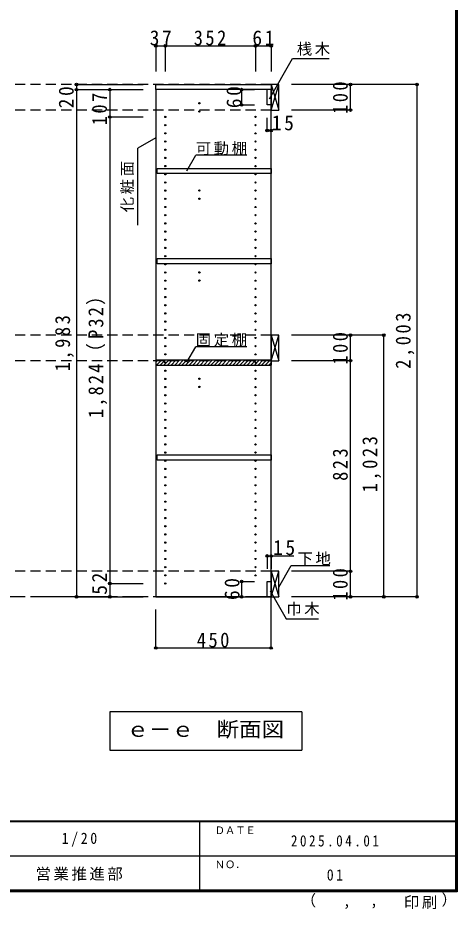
# Model space of a CAD drawing. Units: millimetres at full size, sheet at 1:20. Extents: x -8005 to 8005, y -2932 to 2722.
# Drawn here: x -1921 to -205, y -2932 to 552 of the extents above; entities that cross this region are included whole.
import ezdxf
from ezdxf.enums import TextEntityAlignment as Align

# ---------------------------------------------------------------- set-up
doc = ezdxf.new("R2010")
doc.units = ezdxf.units.MM
doc.header["$LTSCALE"] = 20
doc.header["$PDMODE"] = 32
doc.header["$PDSIZE"] = 10
doc.linetypes.add('CHAIN1', pattern=[8, 5, -1, 1, -1])
doc.linetypes.add('DASHED2', pattern=[3, 2, -1])
for name, color, linetype in [('0-2_本体', 2, 'Continuous'), ('0-3_固定棚', 3, 'Continuous'), ('0-4_可動棚', 3, 'Continuous'), ('0-5', 4, 'Continuous'), ('0-7_桟木・巾木', 2, 'Continuous'), ('0-8_引き出し', 2, 'Continuous'), ('0-A_文字', 7, 'Continuous'), ('0-B_寸法', 7, 'Continuous'), ('0-C_ハッチ', 4, 'Continuous'), ('F-1_枠', 6, 'Continuous'), ('F-A_文字', 7, 'Continuous')]:
    doc.layers.add(name, color=color, linetype=linetype)
doc.styles.add('ＭＳ ゴシック', font='')
doc.styles.get('ＭＳ ゴシック').set_extended_font_data('MS Gothic')

msp = doc.modelspace()

# ---------------------------------------------------------------- linework, layer by layer
at = {"layer": '0-2_本体'}
for p, q in [((-1381.67, 271.73), (-1381.67, 291.73)), ((-1381.67, 291.73), (-931.67, 291.73)), ((-931.67, 291.73), (-931.67, 271.73)), ((-931.67, 271.73), (-1381.67, 271.73))]:
    msp.add_line(p, q, dxfattribs=at)
at = {"layer": '0-3_固定棚', "color": 2}
for p, q in [((-1381.67, -785.27), (-1381.67, -805.27)), ((-1381.67, -785.27), (-931.67, -785.27)), ((-931.67, -785.27), (-931.67, -805.27)), ((-1381.67, -805.27), (-931.67, -805.27))]:
    msp.add_line(p, q, dxfattribs=at)
at = {"layer": '0-4_可動棚', "color": 2}
for points in [[(-1376.67, -36.77), (-931.67, -36.77), (-931.67, -56.77), (-1376.67, -56.77)], [(-1376.67, -388.77), (-931.67, -388.77), (-931.67, -408.77), (-1376.67, -408.77)], [(-1376.67, -1156.77), (-931.67, -1156.77), (-931.67, -1176.77), (-1376.67, -1176.77)]]:
    msp.add_lwpolyline(points, close=True, dxfattribs=at)
at = {"layer": '0-5', "color": 3}
for p, q in [((-931.67, 271.73), (-1381.67, 271.73)), ((-1381.67, 271.73), (-1381.67, -1711.27)), ((-931.67, -1711.27), (-931.67, 271.73)), ((-1381.67, -1711.27), (-931.67, -1711.27))]:
    msp.add_line(p, q, dxfattribs=at)
at = {"layer": '0-5'}
for centre in [(-1211.67, 218.23), (-1211.67, 186.23), (-1344.67, 164.73), (-992.67, 164.73), (-1344.67, 132.73), (-992.67, 132.73), (-1344.67, 100.73), (-1344.67, 68.73), (-992.67, 100.73), (-992.67, 68.73), (-1344.67, 36.73), (-992.67, 36.73), (-1344.67, 4.73), (-992.67, 4.73), (-1344.67, -27.27), (-992.67, -27.27), (-1344.67, -59.27), (-992.67, -59.27), (-1344.67, -91.27), (-992.67, -91.27), (-1344.67, -123.27), (-1211.67, -122.77), (-992.67, -123.27), (-1344.67, -155.27), (-1211.67, -154.77), (-992.67, -155.27), (-1344.67, -187.27), (-992.67, -187.27), (-1344.67, -219.27), (-992.67, -219.27), (-1344.67, -251.27), (-992.67, -251.27), (-1344.67, -283.27), (-1344.67, -315.27), (-992.67, -283.27), (-992.67, -315.27), (-1344.67, -347.27), (-992.67, -347.27), (-1344.67, -379.27), (-992.67, -379.27), (-1344.67, -411.27), (-992.67, -411.27), (-1344.67, -443.27), (-1211.67, -442.77), (-992.67, -443.27), (-1344.67, -475.27), (-1211.67, -474.77), (-992.67, -475.27), (-1344.67, -507.27), (-992.67, -507.27), (-1344.67, -539.27), (-992.67, -539.27), (-1344.67, -571.27), (-992.67, -571.27), (-1344.67, -603.27), (-992.67, -603.27), (-1344.67, -635.27), (-992.67, -635.27), (-1344.67, -667.27), (-1344.67, -699.27), (-992.67, -667.27), (-992.67, -699.27), (-1344.67, -731.27), (-992.67, -731.27), (-1344.67, -763.27), (-992.67, -763.27), (-1344.67, -795.27), (-992.67, -795.27), (-1344.67, -827.27), (-992.67, -827.27), (-1344.67, -859.27), (-1211.67, -858.77), (-992.67, -859.27), (-1344.67, -891.27), (-1211.67, -890.77), (-992.67, -891.27), (-1344.67, -923.27), (-992.67, -923.27), (-1344.67, -955.27), (-992.67, -955.27), (-1344.67, -987.27), (-992.67, -987.27), (-1344.67, -1019.27), (-992.67, -1019.27), (-1344.67, -1051.27), (-992.67, -1051.27), (-1344.67, -1083.27), (-1344.67, -1115.27), (-992.67, -1083.27), (-992.67, -1115.27), (-1344.67, -1147.27), (-992.67, -1147.27), (-1344.67, -1179.27), (-992.67, -1179.27), (-1344.67, -1211.27), (-992.67, -1211.27), (-1344.67, -1243.27), (-992.67, -1243.27), (-1344.67, -1275.27), (-992.67, -1275.27), (-1344.67, -1307.27), (-992.67, -1307.27), (-1344.67, -1339.27), (-992.67, -1339.27), (-1344.67, -1371.27), (-992.67, -1371.27), (-1344.67, -1403.27), (-992.67, -1403.27), (-1344.67, -1435.27), (-992.67, -1435.27), (-1344.67, -1467.27), (-1344.67, -1499.27), (-992.67, -1467.27), (-992.67, -1499.27), (-1344.67, -1531.27), (-992.67, -1531.27), (-1344.67, -1563.27), (-992.67, -1563.27), (-1344.67, -1595.27), (-992.67, -1595.27), (-1344.67, -1627.27), (-992.67, -1627.27), (-1344.67, -1659.27)]:
    msp.add_circle(centre, 2.5, dxfattribs=at)
at = {"layer": '0-7_桟木・巾木'}
for p, q in [((-946.67, 211.73), (-946.67, 271.73)), ((-931.67, 271.73), (-946.67, 271.73)), ((-931.67, 271.73), (-931.67, 230.73)), ((-943.16, 211.73), (-946.67, 211.73)), ((-931.67, 211.73), (-943.16, 211.73)), ((-946.67, -1711.27), (-946.67, -1651.27)), ((-931.67, -1711.27), (-946.67, -1711.27))]:
    msp.add_line(p, q, dxfattribs=at)
msp.add_lwpolyline([(-946.67, -1651.27), (-931.67, -1651.27), (-931.67, -1711.27)], dxfattribs=at)
at = {"layer": '0-8_引き出し', "color": 7}
for p, q in [((-931.67, 291.73), (-901.67, 191.73)), ((-931.67, 191.73), (-901.67, 291.73)), ((-931.67, -688.27), (-901.67, -788.27)), ((-931.67, -788.27), (-901.67, -688.27)), ((-931.67, -1611.27), (-901.67, -1711.27)), ((-931.67, -1711.27), (-901.67, -1611.27))]:
    msp.add_line(p, q, dxfattribs=at)
at = {"layer": '0-8_引き出し', "color": 3}
for points in [[(-901.67, 191.73), (-901.67, 291.73), (-931.67, 291.73), (-931.67, 191.73)], [(-901.67, -788.27), (-901.67, -688.27), (-931.67, -688.27), (-931.67, -788.27)], [(-901.67, -1711.27), (-901.67, -1611.27), (-931.67, -1611.27), (-931.67, -1711.27)]]:
    msp.add_lwpolyline(points, close=True, dxfattribs=at)
at = {"layer": '0-A_文字'}
for p, q in [((-1381.67, 82.66), (-1451.67, 42.25)), ((-1451.67, -257.75), (-1451.67, 42.25)), ((-1260.8, -45.83), (-1225.78, 14.82)), ((-1025.78, 14.82), (-1225.78, 14.82)), ((-1260.8, -794.33), (-1225.78, -733.68)), ((-1025.78, -733.68), (-1225.78, -733.68)), ((-901.67, -1672.95), (-852.9, -1588.48)), ((-852.9, -1588.48), (-702.37, -1588.48)), ((-1561.67, -2161.27), (-1561.67, -2311.27)), ((-811.67, -2161.27), (-1561.67, -2161.27)), ((-811.67, -2161.27), (-811.67, -2311.27)), ((-1561.67, -2311.27), (-811.67, -2311.27))]:
    msp.add_line(p, q, dxfattribs=at)
at = {"layer": '0-A_文字', "linetype": 'CHAIN1'}
for p, q in [((-931.67, -1711.27), (-3751.67, -1711.27)), ((-931.67, -1811.27), (-931.67, -1711.27))]:
    msp.add_line(p, q, dxfattribs=at)
at = {"layer": '0-A_文字'}
for points in [[(-938.34, 236.27), (-847.46, 393.67), (-705.23, 393.67)], [(-935.48, -1687.54), (-872.23, -1797.08), (-746.2, -1797.08)]]:
    msp.add_lwpolyline(points, dxfattribs=at)
at = {"layer": '0-B_寸法', "color": 4}
for p, q in [((-1381.67, 442.73), (-1381.67, 342.73)), ((-1381.67, 442.73), (-931.67, 442.73)), ((-1344.67, 442.73), (-1344.67, 342.73)), ((-992.67, 442.73), (-992.67, 342.73)), ((-931.67, 442.73), (-931.67, 342.73)), ((-1691.67, 291.73), (-1691.67, 271.73)), ((-1691.67, 291.73), (-1431.67, 291.73)), ((-621.67, 291.73), (-851.67, 291.73)), ((-361.67, 291.73), (-851.67, 291.73)), ((-621.67, 191.73), (-621.67, 291.73)), ((-361.67, -1711.27), (-361.67, 291.73)), ((-1691.67, 271.73), (-1431.67, 271.73)), ((-1691.67, 271.73), (-1691.67, -1711.27)), ((-1561.67, 271.73), (-1561.67, 164.73)), ((-1561.67, 271.73), (-1431.67, 271.73)), ((-1046.67, 271.73), (-996.67, 271.73)), ((-1046.67, 271.73), (-1046.67, 211.73)), ((-1046.67, 211.73), (-996.67, 211.73)), ((-621.67, 191.73), (-851.67, 191.73)), ((-1561.67, 164.73), (-1561.67, -1659.27)), ((-1561.67, 164.73), (-1431.67, 164.73)), ((-946.67, 111.73), (-946.67, 161.73)), ((-931.67, 111.73), (-931.67, 161.73)), ((-946.67, 111.73), (-931.67, 111.73)), ((-621.67, -688.27), (-851.67, -688.27)), ((-491.67, -688.27), (-621.67, -688.27)), ((-621.67, -788.27), (-621.67, -688.27)), ((-491.67, -1711.27), (-491.67, -688.27)), ((-621.67, -788.27), (-851.67, -788.27)), ((-621.67, -1611.27), (-621.67, -788.27)), ((-946.67, -1551.27), (-946.67, -1601.27)), ((-946.67, -1551.27), (-843.21, -1551.27)), ((-931.67, -1551.27), (-931.67, -1601.27)), ((-621.67, -1611.27), (-851.67, -1611.27)), ((-621.67, -1711.27), (-621.67, -1611.27)), ((-1561.67, -1659.27), (-1561.67, -1711.27)), ((-1561.67, -1659.27), (-1431.67, -1659.27)), ((-1046.67, -1651.27), (-996.67, -1651.27)), ((-1046.67, -1651.27), (-1046.67, -1711.27)), ((-1691.67, -1711.27), (-1431.67, -1711.27)), ((-1561.67, -1711.27), (-1431.67, -1711.27)), ((-1046.67, -1711.27), (-996.67, -1711.27)), ((-621.67, -1711.27), (-851.67, -1711.27)), ((-361.67, -1711.27), (-851.67, -1711.27)), ((-491.67, -1711.27), (-621.67, -1711.27)), ((-1381.67, -1911.27), (-1381.67, -1761.27)), ((-931.67, -1911.27), (-931.67, -1761.27)), ((-1381.67, -1911.27), (-931.67, -1911.27))]:
    msp.add_line(p, q, dxfattribs=at)
at = {"layer": '0-B_寸法', "color": 4, "linetype": 'DASHED2'}
for p, q in [((-931.67, 291.73), (-3751.67, 291.73)), ((-931.67, 191.73), (-3751.67, 191.73)), ((-931.67, -688.27), (-3751.67, -688.27)), ((-931.67, -788.27), (-3751.67, -788.27)), ((-931.67, -1611.27), (-3751.67, -1611.27)), ((-931.67, -1711.27), (-3751.67, -1711.27))]:
    msp.add_line(p, q, dxfattribs=at)
at = {"layer": '0-B_寸法'}
for p in [(-1381.67, 442.73), (-1344.67, 442.73), (-992.67, 442.73), (-931.67, 442.73), (-1691.67, 291.73), (-621.67, 291.73), (-361.67, 291.73), (-1691.67, 271.73), (-1561.67, 271.73), (-1046.67, 271.73), (-1046.67, 211.73), (-621.67, 191.73), (-1561.67, 164.73), (-946.67, 111.73), (-931.67, 111.73), (-621.67, -688.27), (-491.67, -688.27), (-621.67, -788.27), (-946.67, -1551.27), (-931.67, -1551.27), (-621.67, -1611.27), (-1561.67, -1659.27), (-1046.67, -1651.27), (-1691.67, -1711.27), (-1561.67, -1711.27), (-1046.67, -1711.27), (-621.67, -1711.27), (-491.67, -1711.27), (-361.67, -1711.27), (-1381.67, -1911.27), (-931.67, -1911.27)]:
    msp.add_point(p, dxfattribs=at)
at = {"layer": '0-C_ハッチ'}
for p, q in [((-1381.67, -794.22), (-1372.72, -785.27)), ((-1378.58, -805.27), (-1358.58, -785.27)), ((-1364.43, -805.27), (-1344.43, -785.27)), ((-1350.29, -805.27), (-1330.29, -785.27)), ((-1336.15, -805.27), (-1316.15, -785.27)), ((-1322.01, -805.27), (-1302.01, -785.27)), ((-1307.87, -805.27), (-1287.87, -785.27)), ((-1293.72, -805.27), (-1273.72, -785.27)), ((-1279.58, -805.27), (-1259.58, -785.27)), ((-1265.44, -805.27), (-1245.44, -785.27)), ((-1251.3, -805.27), (-1231.3, -785.27)), ((-1237.16, -805.27), (-1217.16, -785.27)), ((-1223.01, -805.27), (-1203.01, -785.27)), ((-1208.87, -805.27), (-1188.87, -785.27)), ((-1194.73, -805.27), (-1174.73, -785.27)), ((-1180.59, -805.27), (-1160.59, -785.27)), ((-1166.44, -805.27), (-1146.44, -785.27)), ((-1152.3, -805.27), (-1132.3, -785.27)), ((-1138.16, -805.27), (-1118.16, -785.27)), ((-1124.02, -805.27), (-1104.02, -785.27)), ((-1109.88, -805.27), (-1089.88, -785.27)), ((-1095.73, -805.27), (-1075.73, -785.27)), ((-1081.59, -805.27), (-1061.59, -785.27)), ((-1067.45, -805.27), (-1047.45, -785.27)), ((-1053.31, -805.27), (-1033.31, -785.27)), ((-1039.17, -805.27), (-1019.17, -785.27)), ((-1025.02, -805.27), (-1005.02, -785.27)), ((-1010.88, -805.27), (-990.88, -785.27)), ((-996.74, -805.27), (-976.74, -785.27)), ((-982.6, -805.27), (-962.6, -785.27)), ((-968.46, -805.27), (-948.46, -785.27)), ((-954.31, -805.27), (-934.31, -785.27)), ((-940.17, -805.27), (-931.67, -796.76))]:
    msp.add_line(p, q, dxfattribs=at)
at = {"layer": 'F-1_枠'}
for p, q in [((-211.67, 2722.29), (-211.67, -2864.37)), ((-208.33, 2722.29), (-208.33, -2864.37)), ((-205, 2722.29), (-205, -2864.37)), ((-205, -2587.71), (-8005, -2587.71)), ((-205, -2591.04), (-8005, -2591.04)), ((-1211.67, -2591.04), (-1211.67, -2857.71)), ((-4105, -2724.37), (-211.67, -2724.38)), ((-205, -2857.71), (-8005, -2857.71)), ((-205, -2861.04), (-8005, -2861.04)), ((-205, -2864.37), (-8005, -2864.37))]:
    msp.add_line(p, q, dxfattribs=at)

# ---------------------------------------------------------------- texts
at = {"layer": '0-A_文字', "style": 'ＭＳ ゴシック', "width": 1.1}
msp.add_text('ｅ－ｅ\u3000断面図', height=58.65, dxfattribs=at).set_placement((-1496.67, -2276.27), align=Align.BOTTOM_LEFT)
at = {"layer": '0-A_文字', "char_height": 43.99, "attachment_point": 7, "style": 'ＭＳ ゴシック'}
for s, insert in [('\\T1.17;桟木', (-831.26, 403.88)), ('\\T1.17;可動棚', (-1225.78, 14.82)), ('\\T1.17;固定棚', (-1225.78, -733.68)), ('\\T1.17;下地', (-828.4, -1588.48)), ('\\T1.17;巾木', (-872.23, -1785.14))]:
    msp.add_mtext(s, dxfattribs=dict(at, insert=insert))
at = {"layer": '0-A_文字', "insert": (-1466.67, -207.75), "char_height": 43.99, "attachment_point": 7, "rotation": 90, "style": 'ＭＳ ゴシック'}
msp.add_mtext('\\T1.17;化粧面', dxfattribs=at)
at = {"layer": '0-B_寸法', "char_height": 58.65, "attachment_point": 7, "style": 'ＭＳ ゴシック'}
for s, insert in [('\\T1.27;\\W0.95;37', (-1405.67, 443.94)), ('\\T1.27;\\W0.9;352', (-1233.67, 443.94)), ('\\T1.27;\\W0.95;61', (-1004.67, 443.94)), ('\\T1.27;\\W0.95;15', (-928.77, 111.73)), ('\\T1.27;\\W0.95;15', (-923.75, -1548.8)), ('\\T1.27;\\W0.9;450', (-1221.67, -1910.06))]:
    msp.add_mtext(s, dxfattribs=dict(at, insert=insert))
at = {"layer": '0-B_寸法', "char_height": 58.65, "attachment_point": 7, "rotation": 90, "style": 'ＭＳ ゴシック'}
for s, insert in [('\\T1.27;\\W0.95;20', (-1701.67, 198.67)), ('\\T1.27;\\W0.95;60', (-1046.67, 199.23)), ('\\T1.27;\\W0.9;100', (-631.67, 176.73)), ('\\T1.27;\\W0.9;107', (-1571.67, 132.35)), ('\\T1.23;\\W0.9;1,824（P32）', (-1571.67, -1012.27)), ('\\T1.28;\\W0.9;1,983', (-1701.67, -829.77)), ('\\T1.28;\\W0.9;2,003', (-371.67, -819.77)), ('\\T1.27;\\W0.9;100', (-631.67, -803.27)), ('\\T1.28;\\W0.9;1,023', (-501.67, -1302.77)), ('\\T1.27;\\W0.9;823', (-631.67, -1257.77)), ('\\T1.27;\\W0.95;52', (-1571.67, -1703)), ('\\T1.27;\\W0.9;100', (-631.67, -1726.27)), ('\\T1.27;\\W0.95;60', (-1054.28, -1723.77))]:
    msp.add_mtext(s, dxfattribs=dict(at, insert=insert))
at = {"layer": 'F-A_文字', "style": 'ＭＳ ゴシック'}
for s, height, p in [('ＤＡＴＥ', 29.33, (-1151.67, -2647.71)), ('ＮＯ．', 29.33, (-1151.67, -2781.04)), ('（', 43.99, (-815.64, -2933.25)), ('）', 43.99, (-266.06, -2930.46)), (',', 43.99, (-650.81, -2933.25)), (',', 43.99, (-544.87, -2931.39))]:
    msp.add_text(s, height=height, dxfattribs=at).set_placement(p, align=Align.BOTTOM_LEFT)
at = {"layer": 'F-A_文字', "char_height": 43.99, "attachment_point": 7, "style": 'ＭＳ ゴシック'}
for s, insert in [('\\T1.38;\\W0.9;1/20', (-1749.17, -2687.71)), ('\\T1.39;\\W0.85;2025.04.01', (-854.17, -2687.71)), ('\\T1.17;営業推進部', (-1851.67, -2821.04)), ('\\T1.36;\\W0.9;01', (-714.17, -2821.04)), ('\\T1.17;印刷', (-412.9, -2932.32))]:
    msp.add_mtext(s, dxfattribs=dict(at, insert=insert))

doc.saveas('drawing.dxf')
